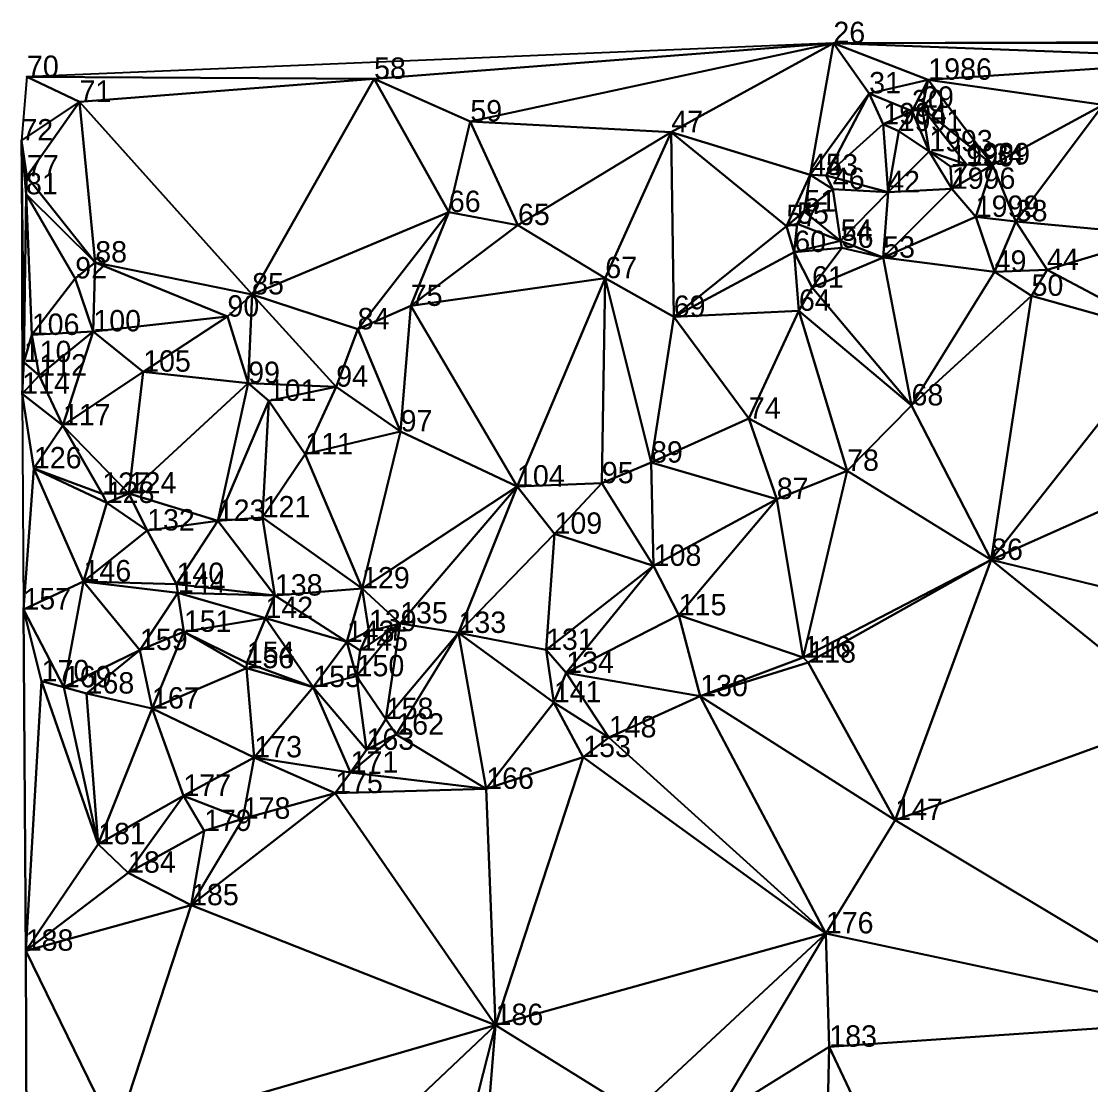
# Model space of a CAD drawing. Header units: metres. Extents: x 1121750 to 1121841, y 512624 to 512853.
# Drawn here: x 1121749.9 to 1121799.9, y 512802.9 to 512852.6 of the extents above; entities that cross this region are included whole.
import ezdxf

# ---------------------------------------------------------------- set-up
doc = ezdxf.new("R2010")
doc.units = ezdxf.units.M
doc.layers.add('shiti', color=10, linetype='CONTINUOUS')
doc.layers.add('zhuji', color=50, linetype='CONTINUOUS')

msp = doc.modelspace()

# ---------------------------------------------------------------- linework, layer by layer
for p in [(1121787.907, 512851.561, 210.46), (1121750.184, 512849.979, 211.06), (1121766.421, 512849.889, 210.07), (1121792.347, 512849.848, 210.11), (1121752.641, 512848.814, 210.17), (1121789.581, 512849.211, 211.86), (1121791.586, 512848.374, 211.93), (1121792.055, 512848.537, 211.54), (1121770.923, 512847.897, 210.34), (1121790.24, 512847.766, 212.03), (1121780.324, 512847.395, 210.64), (1121790.962, 512847.45, 212.15), (1121749.922, 512847.008, 210.94), (1121792.387, 512846.499, 211.66), (1121793.381, 512845.795, 211.57), (1121794.131, 512845.89, 211.41), (1121795.351, 512845.867, 211.01), (1121750.183, 512845.33, 210.72), (1121786.815, 512845.395, 210.32), (1121787.575, 512845.37, 211.44), (1121750.138, 512844.49, 210.39), (1121787.879, 512844.732, 211.61), (1121790.469, 512844.588, 211.87), (1121793.448, 512844.746, 211.76), (1121769.919, 512843.661, 210.37), (1121786.546, 512843.684, 211.71), (1121794.566, 512843.433, 211.92), (1121773.152, 512843.051, 210.41), (1121785.71, 512842.999, 211.46), (1121786.209, 512843.112, 211.82), (1121796.437, 512843.225, 211.16), (1121788.244, 512842.314, 212.05), (1121786.077, 512841.791, 211.24), (1121788.296, 512841.985, 212.12), (1121753.377, 512841.3, 210.64), (1121790.238, 512841.527, 211.94), (1121795.451, 512840.869, 210.25), (1121797.9, 512840.954, 210.65), (1121752.442, 512840.555, 210.54), (1121777.237, 512840.567, 210.73), (1121760.715, 512839.806, 210.54), (1121786.908, 512840.127, 210.24), (1121768.136, 512839.271, 210.65), (1121797.178, 512839.74, 210.33), (1121759.561, 512838.769, 210.33), (1121780.437, 512838.757, 210.58), (1121786.294, 512839.043, 210.13), (1121750.408, 512837.913, 210.58), (1121753.287, 512838.08, 210.7), (1121765.654, 512838.176, 210.39), (1121750.036, 512836.641, 211.1), (1121750.76, 512836.015, 211.18), (1121755.618, 512836.195, 210.49), (1121760.53, 512835.665, 210.44), (1121764.65, 512835.491, 210.35), (1121749.965, 512835.16, 211.59), (1121761.495, 512834.831, 210.51), (1121791.561, 512834.616, 210.27), (1121783.956, 512834, 210.39), (1121751.864, 512833.682, 210.71), (1121767.663, 512833.4, 210.48), (1121763.2, 512832.332, 210.39), (1121779.379, 512831.942, 210.48), (1121750.507, 512831.674, 210.65), (1121788.55, 512831.558, 210.25), (1121773.107, 512830.824, 210.65), (1121777.076, 512830.978, 210.68), (1121753.703, 512830.484, 210.63), (1121754.943, 512830.502, 210.49), (1121753.916, 512830.056, 210.57), (1121785.259, 512830.238, 210.34), (1121761.209, 512829.381, 210.43), (1121755.803, 512828.768, 210.51), (1121759.11, 512829.218, 210.42), (1121774.861, 512828.615, 210.47), (1121795.284, 512827.391, 210.68), (1121779.499, 512827.114, 210.52), (1121752.829, 512826.39, 210.48), (1121757.179, 512826.266, 210.48), (1121757.241, 512825.857, 210.45), (1121765.858, 512826.06, 210.7), (1121761.781, 512825.725, 210.37), (1121750.017, 512825.073, 210.86), (1121780.673, 512824.801, 210.46), (1121761.338, 512824.672, 210.52), (1121767.638, 512824.421, 210.42), (1121757.522, 512824.029, 210.53), (1121766.18, 512824.062, 210.62), (1121770.37, 512823.978, 210.43), (1121765.144, 512823.556, 210.91), (1121755.468, 512823.177, 210.51), (1121765.776, 512823.15, 210.73), (1121774.464, 512823.183, 210.56), (1121786.494, 512822.827, 210.4), (1121760.452, 512822.327, 210.52), (1121760.471, 512822.577, 210.6), (1121786.735, 512822.589, 210.42), (1121765.604, 512821.949, 210.51), (1121775.411, 512822.109, 210.4), (1121750.868, 512821.719, 210.53), (1121751.909, 512821.435, 210.43), (1121763.577, 512821.447, 210.49), (1121752.971, 512821.142, 210.55), (1121781.676, 512821.018, 210.53), (1121756.035, 512820.441, 210.61), (1121774.829, 512820.726, 210.46), (1121766.966, 512819.948, 210.61), (1121767.46, 512819.221, 210.49), (1121777.399, 512819.092, 210.46), (1121766.065, 512818.513, 210.9), (1121760.818, 512818.16, 210.51), (1121776.205, 512818.175, 210.55), (1121765.321, 512817.448, 210.79), (1121757.499, 512816.36, 210.57), (1121764.597, 512816.484, 210.65), (1121771.665, 512816.687, 210.5), (1121760.276, 512815.288, 210.61), (1121790.8, 512815.225, 210.59), (1121758.469, 512814.717, 210.71), (1121753.514, 512814.096, 210.61), (1121754.912, 512812.765, 210.85), (1121757.861, 512811.244, 210.8), (1121787.553, 512809.927, 210.59), (1121750.125, 512809.116, 210.93), (1121772.103, 512805.642, 210.91), (1121787.716, 512804.629, 210.5)]:
    msp.add_point(p)
at = {"layer": 'shiti'}
for points in [[(1121750.184, 512849.979), (1121766.421, 512849.889), (1121787.907, 512851.561), (1121750.184, 512849.979)], [(1121766.421, 512849.889), (1121770.923, 512847.897), (1121787.907, 512851.561), (1121766.421, 512849.889)], [(1121770.923, 512847.897), (1121780.324, 512847.395), (1121787.907, 512851.561), (1121770.923, 512847.897)], [(1121780.324, 512847.395), (1121786.815, 512845.395), (1121787.907, 512851.561), (1121780.324, 512847.395)], [(1121786.815, 512845.395), (1121789.581, 512849.211), (1121787.907, 512851.561), (1121786.815, 512845.395)], [(1121787.907, 512851.561), (1121831.518, 512851.589), (1121834.867, 512851.699), (1121787.907, 512851.561)], [(1121807.228, 512850.82), (1121831.518, 512851.589), (1121787.907, 512851.561), (1121807.228, 512850.82)], [(1121792.347, 512849.848), (1121807.228, 512850.82), (1121787.907, 512851.561), (1121792.347, 512849.848)], [(1121789.581, 512849.211), (1121792.347, 512849.848), (1121787.907, 512851.561), (1121789.581, 512849.211)], [(1121800.532, 512848.679), (1121807.228, 512850.82), (1121792.347, 512849.848), (1121800.532, 512848.679)], [(1121749.922, 512847.008), (1121752.641, 512848.814), (1121750.184, 512849.979), (1121749.922, 512847.008)], [(1121752.641, 512848.814), (1121766.421, 512849.889), (1121750.184, 512849.979), (1121752.641, 512848.814)], [(1121760.715, 512839.806), (1121766.421, 512849.889), (1121752.641, 512848.814), (1121760.715, 512839.806)], [(1121760.715, 512839.806), (1121769.919, 512843.661), (1121766.421, 512849.889), (1121760.715, 512839.806)], [(1121769.919, 512843.661), (1121770.923, 512847.897), (1121766.421, 512849.889), (1121769.919, 512843.661)], [(1121791.586, 512848.374), (1121792.347, 512849.848), (1121789.581, 512849.211), (1121791.586, 512848.374)], [(1121792.055, 512848.537), (1121792.347, 512849.848), (1121791.586, 512848.374), (1121792.055, 512848.537)], [(1121792.055, 512848.537), (1121795.351, 512845.867), (1121792.347, 512849.848), (1121792.055, 512848.537)], [(1121795.351, 512845.867), (1121800.532, 512848.679), (1121792.347, 512849.848), (1121795.351, 512845.867)], [(1121750.183, 512845.33), (1121752.641, 512848.814), (1121749.922, 512847.008), (1121750.183, 512845.33)], [(1121753.377, 512841.3), (1121752.641, 512848.814), (1121750.183, 512845.33), (1121753.377, 512841.3)], [(1121753.377, 512841.3), (1121760.715, 512839.806), (1121752.641, 512848.814), (1121753.377, 512841.3)], [(1121787.575, 512845.37), (1121789.581, 512849.211), (1121786.815, 512845.395), (1121787.575, 512845.37)], [(1121790.24, 512847.766), (1121789.581, 512849.211), (1121787.575, 512845.37), (1121790.24, 512847.766)], [(1121790.24, 512847.766), (1121791.586, 512848.374), (1121789.581, 512849.211), (1121790.24, 512847.766)], [(1121790.962, 512847.45), (1121791.586, 512848.374), (1121790.24, 512847.766), (1121790.962, 512847.45)], [(1121792.387, 512846.499), (1121791.586, 512848.374), (1121790.962, 512847.45), (1121792.387, 512846.499)], [(1121792.387, 512846.499), (1121792.055, 512848.537), (1121791.586, 512848.374), (1121792.387, 512846.499)], [(1121794.131, 512845.89), (1121795.351, 512845.867), (1121792.055, 512848.537), (1121794.131, 512845.89)], [(1121794.131, 512845.89), (1121792.055, 512848.537), (1121792.387, 512846.499), (1121794.131, 512845.89)], [(1121796.437, 512843.225), (1121800.532, 512848.679), (1121795.351, 512845.867), (1121796.437, 512843.225)], [(1121803.299, 512842.577), (1121800.532, 512848.679), (1121796.437, 512843.225), (1121803.299, 512842.577)], [(1121769.919, 512843.661), (1121773.152, 512843.051), (1121770.923, 512847.897), (1121769.919, 512843.661)], [(1121773.152, 512843.051), (1121780.324, 512847.395), (1121770.923, 512847.897), (1121773.152, 512843.051)], [(1121790.469, 512844.588), (1121790.24, 512847.766), (1121787.575, 512845.37), (1121790.469, 512844.588)], [(1121790.469, 512844.588), (1121790.962, 512847.45), (1121790.24, 512847.766), (1121790.469, 512844.588)], [(1121777.237, 512840.567), (1121780.324, 512847.395), (1121773.152, 512843.051), (1121777.237, 512840.567)], [(1121777.237, 512840.567), (1121780.437, 512838.757), (1121780.324, 512847.395), (1121777.237, 512840.567)], [(1121785.71, 512842.999), (1121786.815, 512845.395), (1121780.324, 512847.395), (1121785.71, 512842.999)], [(1121780.437, 512838.757), (1121785.71, 512842.999), (1121780.324, 512847.395), (1121780.437, 512838.757)], [(1121792.387, 512846.499), (1121790.962, 512847.45), (1121790.469, 512844.588), (1121792.387, 512846.499)], [(1121750.138, 512844.49), (1121750.183, 512845.33), (1121749.922, 512847.008), (1121750.138, 512844.49)], [(1121750.036, 512836.641), (1121750.138, 512844.49), (1121749.922, 512847.008), (1121750.036, 512836.641)], [(1121749.965, 512835.16), (1121750.036, 512836.641), (1121749.922, 512847.008), (1121749.965, 512835.16)], [(1121793.448, 512844.746), (1121792.387, 512846.499), (1121790.469, 512844.588), (1121793.448, 512844.746)], [(1121793.381, 512845.795), (1121794.131, 512845.89), (1121792.387, 512846.499), (1121793.381, 512845.795)], [(1121793.448, 512844.746), (1121793.381, 512845.795), (1121792.387, 512846.499), (1121793.448, 512844.746)], [(1121793.381, 512845.795), (1121793.448, 512844.746), (1121794.131, 512845.89), (1121793.381, 512845.795)], [(1121793.448, 512844.746), (1121795.351, 512845.867), (1121794.131, 512845.89), (1121793.448, 512844.746)], [(1121793.448, 512844.746), (1121794.566, 512843.433), (1121795.351, 512845.867), (1121793.448, 512844.746)], [(1121794.566, 512843.433), (1121796.437, 512843.225), (1121795.351, 512845.867), (1121794.566, 512843.433)], [(1121753.377, 512841.3), (1121750.183, 512845.33), (1121750.138, 512844.49), (1121753.377, 512841.3)], [(1121786.546, 512843.684), (1121786.815, 512845.395), (1121785.71, 512842.999), (1121786.546, 512843.684)], [(1121786.546, 512843.684), (1121787.879, 512844.732), (1121786.815, 512845.395), (1121786.546, 512843.684)], [(1121787.879, 512844.732), (1121787.575, 512845.37), (1121786.815, 512845.395), (1121787.879, 512844.732)], [(1121790.469, 512844.588), (1121787.575, 512845.37), (1121787.879, 512844.732), (1121790.469, 512844.588)], [(1121750.408, 512837.913), (1121750.138, 512844.49), (1121750.036, 512836.641), (1121750.408, 512837.913)], [(1121752.442, 512840.555), (1121753.377, 512841.3), (1121750.138, 512844.49), (1121752.442, 512840.555)], [(1121752.442, 512840.555), (1121750.138, 512844.49), (1121750.408, 512837.913), (1121752.442, 512840.555)], [(1121788.244, 512842.314), (1121787.879, 512844.732), (1121786.546, 512843.684), (1121788.244, 512842.314)], [(1121788.244, 512842.314), (1121790.469, 512844.588), (1121787.879, 512844.732), (1121788.244, 512842.314)], [(1121790.238, 512841.527), (1121790.469, 512844.588), (1121788.244, 512842.314), (1121790.238, 512841.527)], [(1121790.238, 512841.527), (1121794.566, 512843.433), (1121793.448, 512844.746), (1121790.238, 512841.527)], [(1121790.469, 512844.588), (1121790.238, 512841.527), (1121793.448, 512844.746), (1121790.469, 512844.588)], [(1121765.654, 512838.176), (1121769.919, 512843.661), (1121760.715, 512839.806), (1121765.654, 512838.176)], [(1121765.654, 512838.176), (1121768.136, 512839.271), (1121769.919, 512843.661), (1121765.654, 512838.176)], [(1121768.136, 512839.271), (1121773.152, 512843.051), (1121769.919, 512843.661), (1121768.136, 512839.271)], [(1121786.209, 512843.112), (1121786.546, 512843.684), (1121785.71, 512842.999), (1121786.209, 512843.112)], [(1121788.244, 512842.314), (1121786.546, 512843.684), (1121786.209, 512843.112), (1121788.244, 512842.314)], [(1121790.238, 512841.527), (1121795.451, 512840.869), (1121794.566, 512843.433), (1121790.238, 512841.527)], [(1121795.451, 512840.869), (1121796.437, 512843.225), (1121794.566, 512843.433), (1121795.451, 512840.869)], [(1121768.136, 512839.271), (1121777.237, 512840.567), (1121773.152, 512843.051), (1121768.136, 512839.271)], [(1121786.077, 512841.791), (1121785.71, 512842.999), (1121780.437, 512838.757), (1121786.077, 512841.791)], [(1121786.209, 512843.112), (1121785.71, 512842.999), (1121786.077, 512841.791), (1121786.209, 512843.112)], [(1121788.244, 512842.314), (1121786.209, 512843.112), (1121786.077, 512841.791), (1121788.244, 512842.314)], [(1121797.9, 512840.954), (1121796.437, 512843.225), (1121795.451, 512840.869), (1121797.9, 512840.954)], [(1121797.9, 512840.954), (1121803.299, 512842.577), (1121796.437, 512843.225), (1121797.9, 512840.954)], [(1121788.296, 512841.985), (1121788.244, 512842.314), (1121786.077, 512841.791), (1121788.296, 512841.985)], [(1121788.296, 512841.985), (1121790.238, 512841.527), (1121788.244, 512842.314), (1121788.296, 512841.985)], [(1121803.618, 512837.94), (1121803.299, 512842.577), (1121797.9, 512840.954), (1121803.618, 512837.94)], [(1121786.294, 512839.043), (1121786.077, 512841.791), (1121780.437, 512838.757), (1121786.294, 512839.043)], [(1121788.296, 512841.985), (1121786.077, 512841.791), (1121786.908, 512840.127), (1121788.296, 512841.985)], [(1121786.908, 512840.127), (1121786.077, 512841.791), (1121786.294, 512839.043), (1121786.908, 512840.127)], [(1121786.908, 512840.127), (1121790.238, 512841.527), (1121788.296, 512841.985), (1121786.908, 512840.127)], [(1121752.442, 512840.555), (1121753.287, 512838.08), (1121753.377, 512841.3), (1121752.442, 512840.555)], [(1121753.287, 512838.08), (1121759.561, 512838.769), (1121753.377, 512841.3), (1121753.287, 512838.08)], [(1121759.561, 512838.769), (1121760.715, 512839.806), (1121753.377, 512841.3), (1121759.561, 512838.769)], [(1121786.908, 512840.127), (1121791.561, 512834.616), (1121790.238, 512841.527), (1121786.908, 512840.127)], [(1121791.561, 512834.616), (1121795.451, 512840.869), (1121790.238, 512841.527), (1121791.561, 512834.616)], [(1121797.178, 512839.74), (1121795.451, 512840.869), (1121791.561, 512834.616), (1121797.178, 512839.74)], [(1121797.178, 512839.74), (1121797.9, 512840.954), (1121795.451, 512840.869), (1121797.178, 512839.74)], [(1121797.178, 512839.74), (1121803.618, 512837.94), (1121797.9, 512840.954), (1121797.178, 512839.74)], [(1121750.408, 512837.913), (1121753.287, 512838.08), (1121752.442, 512840.555), (1121750.408, 512837.913)], [(1121773.107, 512830.824), (1121777.237, 512840.567), (1121768.136, 512839.271), (1121773.107, 512830.824)], [(1121777.076, 512830.978), (1121777.237, 512840.567), (1121773.107, 512830.824), (1121777.076, 512830.978)], [(1121777.076, 512830.978), (1121779.379, 512831.942), (1121777.237, 512840.567), (1121777.076, 512830.978)], [(1121779.379, 512831.942), (1121780.437, 512838.757), (1121777.237, 512840.567), (1121779.379, 512831.942)], [(1121760.53, 512835.665), (1121760.715, 512839.806), (1121759.561, 512838.769), (1121760.53, 512835.665)], [(1121760.53, 512835.665), (1121764.65, 512835.491), (1121760.715, 512839.806), (1121760.53, 512835.665)], [(1121764.65, 512835.491), (1121765.654, 512838.176), (1121760.715, 512839.806), (1121764.65, 512835.491)], [(1121791.561, 512834.616), (1121786.908, 512840.127), (1121786.294, 512839.043), (1121791.561, 512834.616)], [(1121767.663, 512833.4), (1121768.136, 512839.271), (1121765.654, 512838.176), (1121767.663, 512833.4)], [(1121767.663, 512833.4), (1121773.107, 512830.824), (1121768.136, 512839.271), (1121767.663, 512833.4)], [(1121795.284, 512827.391), (1121797.178, 512839.74), (1121791.561, 512834.616), (1121795.284, 512827.391)], [(1121795.284, 512827.391), (1121803.618, 512837.94), (1121797.178, 512839.74), (1121795.284, 512827.391)], [(1121755.618, 512836.195), (1121759.561, 512838.769), (1121753.287, 512838.08), (1121755.618, 512836.195)], [(1121755.618, 512836.195), (1121760.53, 512835.665), (1121759.561, 512838.769), (1121755.618, 512836.195)], [(1121783.956, 512834), (1121780.437, 512838.757), (1121779.379, 512831.942), (1121783.956, 512834)], [(1121783.956, 512834), (1121786.294, 512839.043), (1121780.437, 512838.757), (1121783.956, 512834)], [(1121788.55, 512831.558), (1121786.294, 512839.043), (1121783.956, 512834), (1121788.55, 512831.558)], [(1121791.561, 512834.616), (1121786.294, 512839.043), (1121788.55, 512831.558), (1121791.561, 512834.616)], [(1121750.76, 512836.015), (1121750.408, 512837.913), (1121750.036, 512836.641), (1121750.76, 512836.015)], [(1121753.287, 512838.08), (1121750.408, 512837.913), (1121750.76, 512836.015), (1121753.287, 512838.08)], [(1121750.76, 512836.015), (1121751.864, 512833.682), (1121753.287, 512838.08), (1121750.76, 512836.015)], [(1121751.864, 512833.682), (1121755.618, 512836.195), (1121753.287, 512838.08), (1121751.864, 512833.682)], [(1121767.663, 512833.4), (1121765.654, 512838.176), (1121764.65, 512835.491), (1121767.663, 512833.4)], [(1121805.654, 512832.024), (1121803.618, 512837.94), (1121795.284, 512827.391), (1121805.654, 512832.024)], [(1121750.76, 512836.015), (1121750.036, 512836.641), (1121749.965, 512835.16), (1121750.76, 512836.015)], [(1121751.864, 512833.682), (1121750.76, 512836.015), (1121749.965, 512835.16), (1121751.864, 512833.682)], [(1121754.943, 512830.502), (1121755.618, 512836.195), (1121751.864, 512833.682), (1121754.943, 512830.502)], [(1121754.943, 512830.502), (1121760.53, 512835.665), (1121755.618, 512836.195), (1121754.943, 512830.502)], [(1121754.943, 512830.502), (1121759.11, 512829.218), (1121760.53, 512835.665), (1121754.943, 512830.502)], [(1121759.11, 512829.218), (1121761.495, 512834.831), (1121760.53, 512835.665), (1121759.11, 512829.218)], [(1121761.495, 512834.831), (1121764.65, 512835.491), (1121760.53, 512835.665), (1121761.495, 512834.831)], [(1121763.2, 512832.332), (1121764.65, 512835.491), (1121761.495, 512834.831), (1121763.2, 512832.332)], [(1121763.2, 512832.332), (1121767.663, 512833.4), (1121764.65, 512835.491), (1121763.2, 512832.332)], [(1121750.507, 512831.674), (1121751.864, 512833.682), (1121749.965, 512835.16), (1121750.507, 512831.674)], [(1121750.017, 512825.073), (1121750.507, 512831.674), (1121749.965, 512835.16), (1121750.017, 512825.073)], [(1121761.209, 512829.381), (1121761.495, 512834.831), (1121759.11, 512829.218), (1121761.209, 512829.381)], [(1121761.209, 512829.381), (1121763.2, 512832.332), (1121761.495, 512834.831), (1121761.209, 512829.381)], [(1121788.55, 512831.558), (1121795.284, 512827.391), (1121791.561, 512834.616), (1121788.55, 512831.558)], [(1121785.259, 512830.238), (1121783.956, 512834), (1121779.379, 512831.942), (1121785.259, 512830.238)], [(1121788.55, 512831.558), (1121783.956, 512834), (1121785.259, 512830.238), (1121788.55, 512831.558)], [(1121753.703, 512830.484), (1121751.864, 512833.682), (1121750.507, 512831.674), (1121753.703, 512830.484)], [(1121753.703, 512830.484), (1121754.943, 512830.502), (1121751.864, 512833.682), (1121753.703, 512830.484)], [(1121763.2, 512832.332), (1121765.858, 512826.06), (1121767.663, 512833.4), (1121763.2, 512832.332)], [(1121765.858, 512826.06), (1121773.107, 512830.824), (1121767.663, 512833.4), (1121765.858, 512826.06)], [(1121761.209, 512829.381), (1121765.858, 512826.06), (1121763.2, 512832.332), (1121761.209, 512829.381)], [(1121779.499, 512827.114), (1121779.379, 512831.942), (1121777.076, 512830.978), (1121779.499, 512827.114)], [(1121785.259, 512830.238), (1121779.379, 512831.942), (1121779.499, 512827.114), (1121785.259, 512830.238)], [(1121808.021, 512824.3), (1121805.654, 512832.024), (1121795.284, 512827.391), (1121808.021, 512824.3)], [(1121752.829, 512826.39), (1121750.507, 512831.674), (1121750.017, 512825.073), (1121752.829, 512826.39)], [(1121753.916, 512830.056), (1121753.703, 512830.484), (1121750.507, 512831.674), (1121753.916, 512830.056)], [(1121750.507, 512831.674), (1121752.829, 512826.39), (1121753.916, 512830.056), (1121750.507, 512831.674)], [(1121786.494, 512822.827), (1121788.55, 512831.558), (1121785.259, 512830.238), (1121786.494, 512822.827)], [(1121786.494, 512822.827), (1121795.284, 512827.391), (1121788.55, 512831.558), (1121786.494, 512822.827)], [(1121767.638, 512824.421), (1121773.107, 512830.824), (1121765.858, 512826.06), (1121767.638, 512824.421)], [(1121770.37, 512823.978), (1121773.107, 512830.824), (1121767.638, 512824.421), (1121770.37, 512823.978)], [(1121770.37, 512823.978), (1121774.861, 512828.615), (1121773.107, 512830.824), (1121770.37, 512823.978)], [(1121774.861, 512828.615), (1121777.076, 512830.978), (1121773.107, 512830.824), (1121774.861, 512828.615)], [(1121774.861, 512828.615), (1121779.499, 512827.114), (1121777.076, 512830.978), (1121774.861, 512828.615)], [(1121753.916, 512830.056), (1121754.943, 512830.502), (1121753.703, 512830.484), (1121753.916, 512830.056)], [(1121753.916, 512830.056), (1121755.803, 512828.768), (1121754.943, 512830.502), (1121753.916, 512830.056)], [(1121755.803, 512828.768), (1121759.11, 512829.218), (1121754.943, 512830.502), (1121755.803, 512828.768)], [(1121752.829, 512826.39), (1121755.803, 512828.768), (1121753.916, 512830.056), (1121752.829, 512826.39)], [(1121780.673, 512824.801), (1121785.259, 512830.238), (1121779.499, 512827.114), (1121780.673, 512824.801)], [(1121786.494, 512822.827), (1121785.259, 512830.238), (1121780.673, 512824.801), (1121786.494, 512822.827)], [(1121761.781, 512825.725), (1121761.209, 512829.381), (1121759.11, 512829.218), (1121761.781, 512825.725)], [(1121761.781, 512825.725), (1121765.858, 512826.06), (1121761.209, 512829.381), (1121761.781, 512825.725)], [(1121752.829, 512826.39), (1121757.179, 512826.266), (1121755.803, 512828.768), (1121752.829, 512826.39)], [(1121757.179, 512826.266), (1121759.11, 512829.218), (1121755.803, 512828.768), (1121757.179, 512826.266)], [(1121757.179, 512826.266), (1121761.781, 512825.725), (1121759.11, 512829.218), (1121757.179, 512826.266)], [(1121774.464, 512823.183), (1121774.861, 512828.615), (1121770.37, 512823.978), (1121774.464, 512823.183)], [(1121774.464, 512823.183), (1121779.499, 512827.114), (1121774.861, 512828.615), (1121774.464, 512823.183)], [(1121786.735, 512822.589), (1121795.284, 512827.391), (1121786.494, 512822.827), (1121786.735, 512822.589)], [(1121790.8, 512815.225), (1121795.284, 512827.391), (1121786.735, 512822.589), (1121790.8, 512815.225)], [(1121790.8, 512815.225), (1121804.307, 512820.118), (1121795.284, 512827.391), (1121790.8, 512815.225)], [(1121804.307, 512820.118), (1121808.021, 512824.3), (1121795.284, 512827.391), (1121804.307, 512820.118)], [(1121775.411, 512822.109), (1121779.499, 512827.114), (1121774.464, 512823.183), (1121775.411, 512822.109)], [(1121775.411, 512822.109), (1121780.673, 512824.801), (1121779.499, 512827.114), (1121775.411, 512822.109)], [(1121751.909, 512821.435), (1121752.829, 512826.39), (1121750.017, 512825.073), (1121751.909, 512821.435)], [(1121755.468, 512823.177), (1121752.829, 512826.39), (1121751.909, 512821.435), (1121755.468, 512823.177)], [(1121757.241, 512825.857), (1121757.179, 512826.266), (1121752.829, 512826.39), (1121757.241, 512825.857)], [(1121755.468, 512823.177), (1121757.241, 512825.857), (1121752.829, 512826.39), (1121755.468, 512823.177)], [(1121757.241, 512825.857), (1121761.781, 512825.725), (1121757.179, 512826.266), (1121757.241, 512825.857)], [(1121755.468, 512823.177), (1121757.522, 512824.029), (1121757.241, 512825.857), (1121755.468, 512823.177)], [(1121757.241, 512825.857), (1121761.338, 512824.672), (1121761.781, 512825.725), (1121757.241, 512825.857)], [(1121757.522, 512824.029), (1121761.338, 512824.672), (1121757.241, 512825.857), (1121757.522, 512824.029)], [(1121765.144, 512823.556), (1121765.858, 512826.06), (1121761.781, 512825.725), (1121765.144, 512823.556)], [(1121765.144, 512823.556), (1121766.18, 512824.062), (1121765.858, 512826.06), (1121765.144, 512823.556)], [(1121766.18, 512824.062), (1121767.638, 512824.421), (1121765.858, 512826.06), (1121766.18, 512824.062)], [(1121761.338, 512824.672), (1121765.144, 512823.556), (1121761.781, 512825.725), (1121761.338, 512824.672)], [(1121750.868, 512821.719), (1121751.909, 512821.435), (1121750.017, 512825.073), (1121750.868, 512821.719)], [(1121750.125, 512809.116), (1121750.868, 512821.719), (1121750.017, 512825.073), (1121750.125, 512809.116)], [(1121750.159, 512800.398), (1121750.125, 512809.116), (1121750.017, 512825.073), (1121750.159, 512800.398)], [(1121781.676, 512821.018), (1121780.673, 512824.801), (1121775.411, 512822.109), (1121781.676, 512821.018)], [(1121781.676, 512821.018), (1121786.494, 512822.827), (1121780.673, 512824.801), (1121781.676, 512821.018)], [(1121760.471, 512822.577), (1121761.338, 512824.672), (1121757.522, 512824.029), (1121760.471, 512822.577)], [(1121760.471, 512822.577), (1121763.577, 512821.447), (1121761.338, 512824.672), (1121760.471, 512822.577)], [(1121763.577, 512821.447), (1121765.144, 512823.556), (1121761.338, 512824.672), (1121763.577, 512821.447)], [(1121765.604, 512821.949), (1121767.638, 512824.421), (1121765.776, 512823.15), (1121765.604, 512821.949)], [(1121765.604, 512821.949), (1121766.966, 512819.948), (1121767.638, 512824.421), (1121765.604, 512821.949)], [(1121765.776, 512823.15), (1121767.638, 512824.421), (1121766.18, 512824.062), (1121765.776, 512823.15)], [(1121766.966, 512819.948), (1121770.37, 512823.978), (1121767.638, 512824.421), (1121766.966, 512819.948)], [(1121756.035, 512820.441), (1121757.522, 512824.029), (1121755.468, 512823.177), (1121756.035, 512820.441)], [(1121760.452, 512822.327), (1121757.522, 512824.029), (1121756.035, 512820.441), (1121760.452, 512822.327)], [(1121760.452, 512822.327), (1121760.471, 512822.577), (1121757.522, 512824.029), (1121760.452, 512822.327)], [(1121765.776, 512823.15), (1121766.18, 512824.062), (1121765.144, 512823.556), (1121765.776, 512823.15)], [(1121767.46, 512819.221), (1121770.37, 512823.978), (1121766.966, 512819.948), (1121767.46, 512819.221)], [(1121771.665, 512816.687), (1121770.37, 512823.978), (1121767.46, 512819.221), (1121771.665, 512816.687)], [(1121774.829, 512820.726), (1121774.464, 512823.183), (1121770.37, 512823.978), (1121774.829, 512820.726)], [(1121771.665, 512816.687), (1121774.829, 512820.726), (1121770.37, 512823.978), (1121771.665, 512816.687)], [(1121763.577, 512821.447), (1121765.604, 512821.949), (1121765.144, 512823.556), (1121763.577, 512821.447)], [(1121765.604, 512821.949), (1121765.776, 512823.15), (1121765.144, 512823.556), (1121765.604, 512821.949)], [(1121752.971, 512821.142), (1121755.468, 512823.177), (1121751.909, 512821.435), (1121752.971, 512821.142)], [(1121752.971, 512821.142), (1121756.035, 512820.441), (1121755.468, 512823.177), (1121752.971, 512821.142)], [(1121774.829, 512820.726), (1121775.411, 512822.109), (1121774.464, 512823.183), (1121774.829, 512820.726)], [(1121781.676, 512821.018), (1121786.735, 512822.589), (1121786.494, 512822.827), (1121781.676, 512821.018)], [(1121756.035, 512820.441), (1121760.818, 512818.16), (1121760.452, 512822.327), (1121756.035, 512820.441)], [(1121760.452, 512822.327), (1121763.577, 512821.447), (1121760.471, 512822.577), (1121760.452, 512822.327)], [(1121760.818, 512818.16), (1121763.577, 512821.447), (1121760.452, 512822.327), (1121760.818, 512818.16)], [(1121790.8, 512815.225), (1121786.735, 512822.589), (1121781.676, 512821.018), (1121790.8, 512815.225)], [(1121763.577, 512821.447), (1121766.065, 512818.513), (1121765.604, 512821.949), (1121763.577, 512821.447)], [(1121766.065, 512818.513), (1121766.966, 512819.948), (1121765.604, 512821.949), (1121766.065, 512818.513)], [(1121777.399, 512819.092), (1121775.411, 512822.109), (1121774.829, 512820.726), (1121777.399, 512819.092)], [(1121777.399, 512819.092), (1121781.676, 512821.018), (1121775.411, 512822.109), (1121777.399, 512819.092)], [(1121753.514, 512814.096), (1121750.868, 512821.719), (1121750.125, 512809.116), (1121753.514, 512814.096)], [(1121753.514, 512814.096), (1121751.909, 512821.435), (1121750.868, 512821.719), (1121753.514, 512814.096)], [(1121752.971, 512821.142), (1121751.909, 512821.435), (1121753.514, 512814.096), (1121752.971, 512821.142)], [(1121760.818, 512818.16), (1121765.321, 512817.448), (1121763.577, 512821.447), (1121760.818, 512818.16)], [(1121765.321, 512817.448), (1121766.065, 512818.513), (1121763.577, 512821.447), (1121765.321, 512817.448)], [(1121753.514, 512814.096), (1121756.035, 512820.441), (1121752.971, 512821.142), (1121753.514, 512814.096)], [(1121787.553, 512809.927), (1121781.676, 512821.018), (1121777.399, 512819.092), (1121787.553, 512809.927)], [(1121787.553, 512809.927), (1121790.8, 512815.225), (1121781.676, 512821.018), (1121787.553, 512809.927)], [(1121757.499, 512816.36), (1121756.035, 512820.441), (1121753.514, 512814.096), (1121757.499, 512816.36)], [(1121757.499, 512816.36), (1121760.818, 512818.16), (1121756.035, 512820.441), (1121757.499, 512816.36)], [(1121776.205, 512818.175), (1121774.829, 512820.726), (1121771.665, 512816.687), (1121776.205, 512818.175)], [(1121776.205, 512818.175), (1121777.399, 512819.092), (1121774.829, 512820.726), (1121776.205, 512818.175)], [(1121766.065, 512818.513), (1121767.46, 512819.221), (1121766.966, 512819.948), (1121766.065, 512818.513)], [(1121806.354, 512805.903), (1121804.307, 512820.118), (1121790.8, 512815.225), (1121806.354, 512805.903)], [(1121765.321, 512817.448), (1121767.46, 512819.221), (1121766.065, 512818.513), (1121765.321, 512817.448)], [(1121765.321, 512817.448), (1121771.665, 512816.687), (1121767.46, 512819.221), (1121765.321, 512817.448)], [(1121787.553, 512809.927), (1121777.399, 512819.092), (1121776.205, 512818.175), (1121787.553, 512809.927)], [(1121757.499, 512816.36), (1121760.276, 512815.288), (1121760.818, 512818.16), (1121757.499, 512816.36)], [(1121760.276, 512815.288), (1121764.597, 512816.484), (1121760.818, 512818.16), (1121760.276, 512815.288)], [(1121760.818, 512818.16), (1121764.597, 512816.484), (1121765.321, 512817.448), (1121760.818, 512818.16)], [(1121772.103, 512805.642), (1121776.205, 512818.175), (1121771.665, 512816.687), (1121772.103, 512805.642)], [(1121787.553, 512809.927), (1121776.205, 512818.175), (1121772.103, 512805.642), (1121787.553, 512809.927)], [(1121764.597, 512816.484), (1121771.665, 512816.687), (1121765.321, 512817.448), (1121764.597, 512816.484)], [(1121757.499, 512816.36), (1121753.514, 512814.096), (1121754.912, 512812.765), (1121757.499, 512816.36)], [(1121754.912, 512812.765), (1121758.469, 512814.717), (1121757.499, 512816.36), (1121754.912, 512812.765)], [(1121758.469, 512814.717), (1121760.276, 512815.288), (1121757.499, 512816.36), (1121758.469, 512814.717)], [(1121757.861, 512811.244), (1121772.103, 512805.642), (1121764.597, 512816.484), (1121757.861, 512811.244)], [(1121760.276, 512815.288), (1121757.861, 512811.244), (1121764.597, 512816.484), (1121760.276, 512815.288)], [(1121764.597, 512816.484), (1121772.103, 512805.642), (1121771.665, 512816.687), (1121764.597, 512816.484)], [(1121758.469, 512814.717), (1121757.861, 512811.244), (1121760.276, 512815.288), (1121758.469, 512814.717)], [(1121787.553, 512809.927), (1121806.354, 512805.903), (1121790.8, 512815.225), (1121787.553, 512809.927)], [(1121754.912, 512812.765), (1121757.861, 512811.244), (1121758.469, 512814.717), (1121754.912, 512812.765)], [(1121754.912, 512812.765), (1121753.514, 512814.096), (1121750.125, 512809.116), (1121754.912, 512812.765)], [(1121754.912, 512812.765), (1121750.125, 512809.116), (1121757.861, 512811.244), (1121754.912, 512812.765)], [(1121750.125, 512809.116), (1121754.338, 512800.484), (1121757.861, 512811.244), (1121750.125, 512809.116)], [(1121754.338, 512800.484), (1121772.103, 512805.642), (1121757.861, 512811.244), (1121754.338, 512800.484)], [(1121778.596, 512801.593), (1121787.553, 512809.927), (1121772.103, 512805.642), (1121778.596, 512801.593)], [(1121778.596, 512801.593), (1121782.427, 512801.327), (1121787.553, 512809.927), (1121778.596, 512801.593)], [(1121782.427, 512801.327), (1121787.716, 512804.629), (1121787.553, 512809.927), (1121782.427, 512801.327)], [(1121787.716, 512804.629), (1121806.354, 512805.903), (1121787.553, 512809.927), (1121787.716, 512804.629)], [(1121750.159, 512800.398), (1121754.338, 512800.484), (1121750.125, 512809.116), (1121750.159, 512800.398)], [(1121793.348, 512792.686), (1121806.354, 512805.903), (1121787.716, 512804.629), (1121793.348, 512792.686)], [(1121760.294, 512794.482), (1121772.103, 512805.642), (1121754.338, 512800.484), (1121760.294, 512794.482)], [(1121768.998, 512793.476), (1121772.103, 512805.642), (1121760.294, 512794.482), (1121768.998, 512793.476)], [(1121768.998, 512793.476), (1121771.08, 512793.069), (1121772.103, 512805.642), (1121768.998, 512793.476)], [(1121771.08, 512793.069), (1121778.596, 512801.593), (1121772.103, 512805.642), (1121771.08, 512793.069)], [(1121787.574, 512798.419), (1121787.716, 512804.629), (1121782.427, 512801.327), (1121787.574, 512798.419)], [(1121787.574, 512798.419), (1121793.348, 512792.686), (1121787.716, 512804.629), (1121787.574, 512798.419)]]:
    msp.add_lwpolyline(points, dxfattribs=at)

# ---------------------------------------------------------------- texts
at = {"layer": 'zhuji'}
for s, p in [('26', (1121787.907, 512851.561)), ('70', (1121750.184, 512849.979)), ('58', (1121766.421, 512849.889)), ('1986', (1121792.347, 512849.848)), ('71', (1121752.641, 512848.814)), ('31', (1121789.581, 512849.211)), ('30', (1121791.586, 512848.374)), ('29', (1121792.055, 512848.537)), ('59', (1121770.923, 512847.897)), ('1994', (1121790.24, 512847.766)), ('47', (1121780.324, 512847.395)), ('1991', (1121790.962, 512847.45)), ('72', (1121749.922, 512847.008)), ('1993', (1121792.387, 512846.499)), ('1990', (1121793.381, 512845.795)), ('1989', (1121794.131, 512845.89)), ('34', (1121795.351, 512845.867)), ('77', (1121750.183, 512845.33)), ('45', (1121786.815, 512845.395)), ('43', (1121787.575, 512845.37)), ('1996', (1121793.448, 512844.746)), ('81', (1121750.138, 512844.49)), ('46', (1121787.879, 512844.732)), ('42', (1121790.469, 512844.588)), ('66', (1121769.919, 512843.661)), ('51', (1121786.546, 512843.684)), ('1999', (1121794.566, 512843.433)), ('65', (1121773.152, 512843.051)), ('57', (1121785.71, 512842.999)), ('55', (1121786.209, 512843.112)), ('38', (1121796.437, 512843.225)), ('54', (1121788.244, 512842.314)), ('60', (1121786.077, 512841.791)), ('56', (1121788.296, 512841.985)), ('88', (1121753.377, 512841.3)), ('53', (1121790.238, 512841.527)), ('49', (1121795.451, 512840.869)), ('44', (1121797.9, 512840.954)), ('92', (1121752.442, 512840.555)), ('67', (1121777.237, 512840.567)), ('85', (1121760.715, 512839.806)), ('61', (1121786.908, 512840.127)), ('50', (1121797.178, 512839.74)), ('75', (1121768.136, 512839.271)), ('90', (1121759.561, 512838.769)), ('69', (1121780.437, 512838.757)), ('64', (1121786.294, 512839.043)), ('106', (1121750.408, 512837.913)), ('100', (1121753.287, 512838.08)), ('84', (1121765.654, 512838.176)), ('110', (1121750.036, 512836.641)), ('112', (1121750.76, 512836.015)), ('105', (1121755.618, 512836.195)), ('99', (1121760.53, 512835.665)), ('94', (1121764.65, 512835.491)), ('114', (1121749.965, 512835.16)), ('101', (1121761.495, 512834.831)), ('68', (1121791.561, 512834.616)), ('74', (1121783.956, 512834)), ('117', (1121751.864, 512833.682)), ('97', (1121767.663, 512833.4)), ('111', (1121763.2, 512832.332)), ('89', (1121779.379, 512831.942)), ('126', (1121750.507, 512831.674)), ('78', (1121788.55, 512831.558)), ('104', (1121773.107, 512830.824)), ('95', (1121777.076, 512830.978)), ('127', (1121753.703, 512830.484)), ('124', (1121754.943, 512830.502)), ('87', (1121785.259, 512830.238)), ('128', (1121753.916, 512830.056)), ('121', (1121761.209, 512829.381)), ('132', (1121755.803, 512828.768)), ('123', (1121759.11, 512829.218)), ('109', (1121774.861, 512828.615)), ('86', (1121795.284, 512827.391)), ('108', (1121779.499, 512827.114)), ('146', (1121752.829, 512826.39)), ('140', (1121757.179, 512826.266)), ('144', (1121757.241, 512825.857)), ('129', (1121765.858, 512826.06)), ('138', (1121761.781, 512825.725)), ('157', (1121750.017, 512825.073)), ('115', (1121780.673, 512824.801)), ('142', (1121761.338, 512824.672)), ('135', (1121767.638, 512824.421)), ('151', (1121757.522, 512824.029)), ('139', (1121766.18, 512824.062)), ('133', (1121770.37, 512823.978)), ('143', (1121765.144, 512823.556)), ('159', (1121755.468, 512823.177)), ('145', (1121765.776, 512823.15)), ('131', (1121774.464, 512823.183)), ('116', (1121786.494, 512822.827)), ('156', (1121760.452, 512822.327)), ('154', (1121760.471, 512822.577)), ('118', (1121786.735, 512822.589)), ('150', (1121765.604, 512821.949)), ('134', (1121775.411, 512822.109)), ('170', (1121750.868, 512821.719)), ('169', (1121751.909, 512821.435)), ('155', (1121763.577, 512821.447)), ('168', (1121752.971, 512821.142)), ('130', (1121781.676, 512821.018)), ('167', (1121756.035, 512820.441)), ('141', (1121774.829, 512820.726)), ('158', (1121766.966, 512819.948)), ('162', (1121767.46, 512819.221)), ('148', (1121777.399, 512819.092)), ('163', (1121766.065, 512818.513)), ('173', (1121760.818, 512818.16)), ('153', (1121776.205, 512818.175)), ('171', (1121765.321, 512817.448)), ('177', (1121757.499, 512816.36)), ('175', (1121764.597, 512816.484)), ('166', (1121771.665, 512816.687)), ('178', (1121760.276, 512815.288)), ('147', (1121790.8, 512815.225)), ('179', (1121758.469, 512814.717)), ('181', (1121753.514, 512814.096)), ('184', (1121754.912, 512812.765)), ('185', (1121757.861, 512811.244)), ('176', (1121787.553, 512809.927)), ('188', (1121750.125, 512809.116)), ('186', (1121772.103, 512805.642)), ('183', (1121787.716, 512804.629))]:
    msp.add_text(s, height=1, dxfattribs=at).set_placement(p)

doc.saveas('drawing.dxf')
